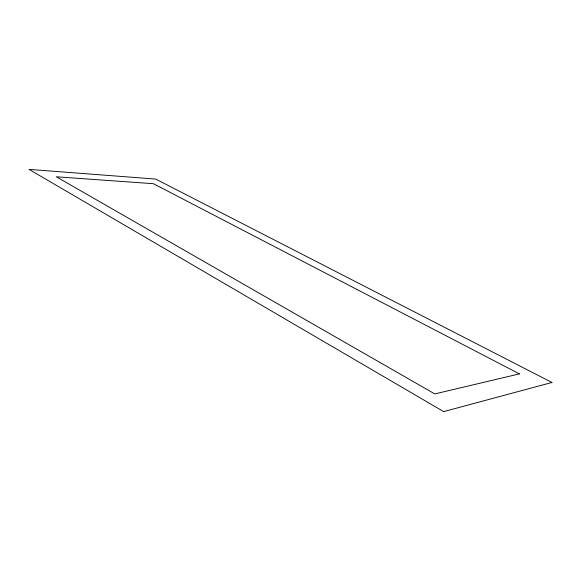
<?xml version="1.0" encoding="UTF-8"?>
<svg xmlns="http://www.w3.org/2000/svg" width="581" height="581" viewBox="0 0 581 581"><rect width="100%" height="100%" fill="white"/><g stroke="black" fill="none" stroke-linecap="round" stroke-linejoin="round"><path stroke-width="0.87" d="M551.95 382.465L443.681 411.617L29.05 169.383L155.737 179.086L551.95 382.465M519.399 373.888L434.784 393.918L56.292 176.784L153.457 183.712L519.399 373.888"/></g></svg>
